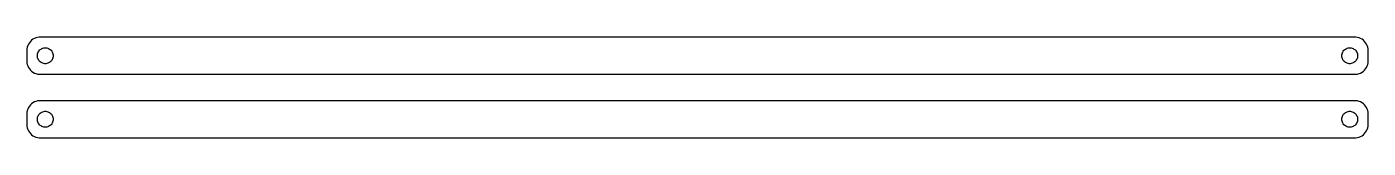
# Model space of a CAD drawing. Header units: metres. Extents: x -254 to 254, y 17 to 55.
import ezdxf

# ---------------------------------------------------------------- set-up
doc = ezdxf.new("R2010")
doc.units = ezdxf.units.M

msp = doc.modelspace()

# ---------------------------------------------------------------- linework, layer by layer
for p, q in [((-254.343, 51.2434), (-254.461, 50.6267)), ((-254.149, 51.8406), (-254.343, 51.2434)), ((-253.882, 52.4088), (-254.149, 51.8406)), ((-253.545, 52.9389), (-253.882, 52.4088)), ((-253.145, 53.4227), (-253.545, 52.9389)), ((-252.687, 53.8526), (-253.145, 53.4227)), ((-252.179, 54.2216), (-252.687, 53.8526)), ((-251.629, 54.5241), (-252.179, 54.2216)), ((-251.045, 54.7553), (-251.629, 54.5241)), ((-250.437, 54.9114), (-251.045, 54.7553)), ((-249.814, 54.9901), (-250.437, 54.9114)), ((249.814, 54.9901), (-249.814, 54.9901)), ((-248.427, 50.8532), (-248.062, 50.9469)), ((-248.062, 50.9469), (-247.688, 50.9941)), ((-247.688, 50.9941), (-247.312, 50.9941)), ((-247.312, 50.9941), (-246.938, 50.9469)), ((-246.938, 50.9469), (-246.573, 50.8532)), ((246.573, 50.8532), (246.938, 50.9469)), ((246.938, 50.9469), (247.312, 50.9941)), ((247.312, 50.9941), (247.688, 50.9941)), ((247.688, 50.9941), (248.062, 50.9469)), ((248.062, 50.9469), (248.427, 50.8532)), ((250.437, 54.9114), (249.814, 54.9901)), ((251.045, 54.7553), (250.437, 54.9114)), ((251.629, 54.5241), (251.045, 54.7553)), ((252.179, 54.2216), (251.629, 54.5241)), ((252.687, 53.8526), (252.179, 54.2216)), ((253.145, 53.4227), (252.687, 53.8526)), ((253.545, 52.9389), (253.145, 53.4227)), ((253.882, 52.4088), (253.545, 52.9389)), ((254.149, 51.8406), (253.882, 52.4088)), ((254.343, 51.2434), (254.149, 51.8406)), ((254.461, 50.6267), (254.343, 51.2434)), ((-254.461, 50.6267), (-254.5, 50)), ((-254.5, 50), (-254.5, 46)), ((-254.5, 46), (-254.461, 45.3733)), ((-250.5, 48), (-250.476, 48.376)), ((-250.476, 47.624), (-250.5, 48)), ((-250.476, 48.376), (-250.406, 48.7461)), ((-250.406, 47.2539), (-250.476, 47.624)), ((-250.406, 48.7461), (-250.289, 49.1044)), ((-250.289, 46.8956), (-250.406, 47.2539)), ((-250.289, 49.1044), (-250.129, 49.4453)), ((-250.129, 46.5547), (-250.289, 46.8956)), ((-250.129, 49.4453), (-249.927, 49.7634)), ((-249.927, 46.2366), (-250.129, 46.5547)), ((-249.927, 49.7634), (-249.687, 50.0536)), ((-249.687, 45.9464), (-249.927, 46.2366)), ((-249.687, 50.0536), (-249.412, 50.3115)), ((-249.412, 45.6885), (-249.687, 45.9464)), ((-249.412, 50.3115), (-249.107, 50.533)), ((-249.107, 50.533), (-248.777, 50.7145)), ((-248.777, 50.7145), (-248.427, 50.8532)), ((-246.573, 50.8532), (-246.223, 50.7145)), ((-246.223, 50.7145), (-245.893, 50.533)), ((-245.893, 50.533), (-245.588, 50.3115)), ((-245.588, 50.3115), (-245.313, 50.0536)), ((-245.313, 45.9464), (-245.588, 45.6885)), ((-245.313, 50.0536), (-245.073, 49.7634)), ((-245.073, 46.2366), (-245.313, 45.9464)), ((-245.073, 49.7634), (-244.871, 49.4453)), ((-244.871, 46.5547), (-245.073, 46.2366)), ((-244.871, 49.4453), (-244.711, 49.1044)), ((-244.711, 46.8956), (-244.871, 46.5547)), ((-244.711, 49.1044), (-244.594, 48.7461)), ((-244.594, 47.2539), (-244.711, 46.8956)), ((-244.594, 48.7461), (-244.524, 48.376)), ((-244.524, 47.624), (-244.594, 47.2539)), ((-244.524, 48.376), (-244.5, 48)), ((-244.5, 48), (-244.524, 47.624)), ((244.5, 48), (244.524, 48.376)), ((244.524, 47.624), (244.5, 48)), ((244.524, 48.376), (244.594, 48.7461)), ((244.594, 47.2539), (244.524, 47.624)), ((244.594, 48.7461), (244.711, 49.1044)), ((244.711, 46.8956), (244.594, 47.2539)), ((244.711, 49.1044), (244.871, 49.4453)), ((244.871, 46.5547), (244.711, 46.8956)), ((244.871, 49.4453), (245.073, 49.7634)), ((245.073, 46.2366), (244.871, 46.5547)), ((245.073, 49.7634), (245.313, 50.0536)), ((245.313, 45.9464), (245.073, 46.2366)), ((245.313, 50.0536), (245.588, 50.3115)), ((245.588, 45.6885), (245.313, 45.9464)), ((245.588, 50.3115), (245.893, 50.533)), ((245.893, 50.533), (246.223, 50.7145)), ((246.223, 50.7145), (246.573, 50.8532)), ((248.427, 50.8532), (248.777, 50.7145)), ((248.777, 50.7145), (249.107, 50.533)), ((249.107, 50.533), (249.412, 50.3115)), ((249.412, 50.3115), (249.687, 50.0536)), ((249.687, 45.9464), (249.412, 45.6885)), ((249.687, 50.0536), (249.927, 49.7634)), ((249.927, 46.2366), (249.687, 45.9464)), ((249.927, 49.7634), (250.129, 49.4453)), ((250.129, 46.5547), (249.927, 46.2366)), ((250.129, 49.4453), (250.289, 49.1044)), ((250.289, 46.8956), (250.129, 46.5547)), ((250.289, 49.1044), (250.406, 48.7461)), ((250.406, 47.2539), (250.289, 46.8956)), ((250.406, 48.7461), (250.476, 48.376)), ((250.476, 47.624), (250.406, 47.2539)), ((250.476, 48.376), (250.5, 48)), ((250.5, 48), (250.476, 47.624)), ((254.5, 50), (254.461, 50.6267)), ((254.461, 45.3733), (254.5, 46)), ((254.5, 46), (254.5, 50)), ((-254.461, 45.3733), (-254.343, 44.7566)), ((-254.343, 44.7566), (-254.149, 44.1594)), ((-254.149, 44.1594), (-253.882, 43.5912)), ((-253.882, 43.5912), (-253.545, 43.0611)), ((-253.545, 43.0611), (-253.145, 42.5773)), ((-253.145, 42.5773), (-252.687, 42.1474)), ((-252.687, 42.1474), (-252.179, 41.7784)), ((-252.179, 41.7784), (-251.629, 41.4759)), ((-251.629, 41.4759), (-251.045, 41.2447)), ((-251.045, 41.2447), (-250.437, 41.0886)), ((-250.437, 41.0886), (-249.814, 41.0099)), ((-249.814, 41.0099), (249.814, 41.0099)), ((-249.107, 45.467), (-249.412, 45.6885)), ((-248.777, 45.2855), (-249.107, 45.467)), ((-248.427, 45.1468), (-248.777, 45.2855)), ((-248.062, 45.0531), (-248.427, 45.1468)), ((-247.688, 45.0059), (-248.062, 45.0531)), ((-247.312, 45.0059), (-247.688, 45.0059)), ((-246.938, 45.0531), (-247.312, 45.0059)), ((-246.573, 45.1468), (-246.938, 45.0531)), ((-246.223, 45.2855), (-246.573, 45.1468)), ((-245.893, 45.467), (-246.223, 45.2855)), ((-245.588, 45.6885), (-245.893, 45.467)), ((245.893, 45.467), (245.588, 45.6885)), ((246.223, 45.2855), (245.893, 45.467)), ((246.573, 45.1468), (246.223, 45.2855)), ((246.938, 45.0531), (246.573, 45.1468)), ((247.312, 45.0059), (246.938, 45.0531)), ((247.688, 45.0059), (247.312, 45.0059)), ((248.062, 45.0531), (247.688, 45.0059)), ((248.427, 45.1468), (248.062, 45.0531)), ((248.777, 45.2855), (248.427, 45.1468)), ((249.107, 45.467), (248.777, 45.2855)), ((249.412, 45.6885), (249.107, 45.467)), ((249.814, 41.0099), (250.437, 41.0886)), ((250.437, 41.0886), (251.045, 41.2447)), ((251.045, 41.2447), (251.629, 41.4759)), ((251.629, 41.4759), (252.179, 41.7784)), ((252.179, 41.7784), (252.687, 42.1474)), ((252.687, 42.1474), (253.145, 42.5773)), ((253.145, 42.5773), (253.545, 43.0611)), ((253.545, 43.0611), (253.882, 43.5912)), ((253.882, 43.5912), (254.149, 44.1594)), ((254.149, 44.1594), (254.343, 44.7566)), ((254.343, 44.7566), (254.461, 45.3733)), ((-251.045, 30.7553), (-251.629, 30.5241)), ((-250.437, 30.9114), (-251.045, 30.7553)), ((-249.814, 30.9901), (-250.437, 30.9114)), ((249.814, 30.9901), (-249.814, 30.9901)), ((250.437, 30.9114), (249.814, 30.9901)), ((251.045, 30.7553), (250.437, 30.9114)), ((251.629, 30.5241), (251.045, 30.7553)), ((-254.461, 26.6267), (-254.5, 26)), ((-254.5, 26), (-254.5, 22)), ((-254.343, 27.2434), (-254.461, 26.6267)), ((-254.149, 27.8406), (-254.343, 27.2434)), ((-253.882, 28.4088), (-254.149, 27.8406)), ((-253.545, 28.9389), (-253.882, 28.4088)), ((-253.145, 29.4227), (-253.545, 28.9389)), ((-252.687, 29.8526), (-253.145, 29.4227)), ((-252.179, 30.2216), (-252.687, 29.8526)), ((-251.629, 30.5241), (-252.179, 30.2216)), ((-250.129, 25.4453), (-249.927, 25.7634)), ((-249.927, 25.7634), (-249.687, 26.0536)), ((-249.687, 26.0536), (-249.412, 26.3115)), ((-249.412, 26.3115), (-249.107, 26.533)), ((-249.107, 26.533), (-248.777, 26.7145)), ((-248.777, 26.7145), (-248.427, 26.8532)), ((-248.427, 26.8532), (-248.062, 26.9469)), ((-248.062, 26.9469), (-247.688, 26.9941)), ((-247.688, 26.9941), (-247.312, 26.9941)), ((-247.312, 26.9941), (-246.938, 26.9469)), ((-246.938, 26.9469), (-246.573, 26.8532)), ((-246.573, 26.8532), (-246.223, 26.7145)), ((-246.223, 26.7145), (-245.893, 26.533)), ((-245.893, 26.533), (-245.588, 26.3115)), ((-245.588, 26.3115), (-245.313, 26.0536)), ((-245.313, 26.0536), (-245.073, 25.7634)), ((-245.073, 25.7634), (-244.871, 25.4453)), ((244.871, 25.4453), (245.073, 25.7634)), ((245.073, 25.7634), (245.313, 26.0536)), ((245.313, 26.0536), (245.588, 26.3115)), ((245.588, 26.3115), (245.893, 26.533)), ((245.893, 26.533), (246.223, 26.7145)), ((246.223, 26.7145), (246.573, 26.8532)), ((246.573, 26.8532), (246.938, 26.9469)), ((246.938, 26.9469), (247.312, 26.9941)), ((247.312, 26.9941), (247.688, 26.9941)), ((247.688, 26.9941), (248.062, 26.9469)), ((248.062, 26.9469), (248.427, 26.8532)), ((248.427, 26.8532), (248.777, 26.7145)), ((248.777, 26.7145), (249.107, 26.533)), ((249.107, 26.533), (249.412, 26.3115)), ((249.412, 26.3115), (249.687, 26.0536)), ((249.687, 26.0536), (249.927, 25.7634)), ((249.927, 25.7634), (250.129, 25.4453)), ((252.179, 30.2216), (251.629, 30.5241)), ((252.687, 29.8526), (252.179, 30.2216)), ((253.145, 29.4227), (252.687, 29.8526)), ((253.545, 28.9389), (253.145, 29.4227)), ((253.882, 28.4088), (253.545, 28.9389)), ((254.149, 27.8406), (253.882, 28.4088)), ((254.343, 27.2434), (254.149, 27.8406)), ((254.461, 26.6267), (254.343, 27.2434)), ((254.5, 26), (254.461, 26.6267)), ((254.5, 22), (254.5, 26)), ((-254.5, 22), (-254.461, 21.3733)), ((-254.461, 21.3733), (-254.343, 20.7566)), ((-254.343, 20.7566), (-254.149, 20.1594)), ((-250.5, 24), (-250.476, 24.376)), ((-250.476, 23.624), (-250.5, 24)), ((-250.476, 24.376), (-250.406, 24.7461)), ((-250.406, 23.2539), (-250.476, 23.624)), ((-250.406, 24.7461), (-250.289, 25.1044)), ((-250.289, 22.8956), (-250.406, 23.2539)), ((-250.289, 25.1044), (-250.129, 25.4453)), ((-250.129, 22.5547), (-250.289, 22.8956)), ((-249.927, 22.2366), (-250.129, 22.5547)), ((-249.687, 21.9464), (-249.927, 22.2366)), ((-249.412, 21.6885), (-249.687, 21.9464)), ((-249.107, 21.467), (-249.412, 21.6885)), ((-248.777, 21.2855), (-249.107, 21.467)), ((-248.427, 21.1468), (-248.777, 21.2855)), ((-248.062, 21.0531), (-248.427, 21.1468)), ((-247.688, 21.0059), (-248.062, 21.0531)), ((-247.312, 21.0059), (-247.688, 21.0059)), ((-246.938, 21.0531), (-247.312, 21.0059)), ((-246.573, 21.1468), (-246.938, 21.0531)), ((-246.223, 21.2855), (-246.573, 21.1468)), ((-245.893, 21.467), (-246.223, 21.2855)), ((-245.588, 21.6885), (-245.893, 21.467)), ((-245.313, 21.9464), (-245.588, 21.6885)), ((-245.073, 22.2366), (-245.313, 21.9464)), ((-244.871, 22.5547), (-245.073, 22.2366)), ((-244.871, 25.4453), (-244.711, 25.1044)), ((-244.711, 22.8956), (-244.871, 22.5547)), ((-244.711, 25.1044), (-244.594, 24.7461)), ((-244.594, 23.2539), (-244.711, 22.8956)), ((-244.594, 24.7461), (-244.524, 24.376)), ((-244.524, 23.624), (-244.594, 23.2539)), ((-244.524, 24.376), (-244.5, 24)), ((-244.5, 24), (-244.524, 23.624)), ((244.5, 24), (244.524, 24.376)), ((244.524, 23.624), (244.5, 24)), ((244.524, 24.376), (244.594, 24.7461)), ((244.594, 23.2539), (244.524, 23.624)), ((244.594, 24.7461), (244.711, 25.1044)), ((244.711, 22.8956), (244.594, 23.2539)), ((244.711, 25.1044), (244.871, 25.4453)), ((244.871, 22.5547), (244.711, 22.8956)), ((245.073, 22.2366), (244.871, 22.5547)), ((245.313, 21.9464), (245.073, 22.2366)), ((245.588, 21.6885), (245.313, 21.9464)), ((245.893, 21.467), (245.588, 21.6885)), ((246.223, 21.2855), (245.893, 21.467)), ((246.573, 21.1468), (246.223, 21.2855)), ((246.938, 21.0531), (246.573, 21.1468)), ((247.312, 21.0059), (246.938, 21.0531)), ((247.688, 21.0059), (247.312, 21.0059)), ((248.062, 21.0531), (247.688, 21.0059)), ((248.427, 21.1468), (248.062, 21.0531)), ((248.777, 21.2855), (248.427, 21.1468)), ((249.107, 21.467), (248.777, 21.2855)), ((249.412, 21.6885), (249.107, 21.467)), ((249.687, 21.9464), (249.412, 21.6885)), ((249.927, 22.2366), (249.687, 21.9464)), ((250.129, 22.5547), (249.927, 22.2366)), ((250.129, 25.4453), (250.289, 25.1044)), ((250.289, 22.8956), (250.129, 22.5547)), ((250.289, 25.1044), (250.406, 24.7461)), ((250.406, 23.2539), (250.289, 22.8956)), ((250.406, 24.7461), (250.476, 24.376)), ((250.476, 23.624), (250.406, 23.2539)), ((250.476, 24.376), (250.5, 24)), ((250.5, 24), (250.476, 23.624)), ((254.149, 20.1594), (254.343, 20.7566)), ((254.343, 20.7566), (254.461, 21.3733)), ((254.461, 21.3733), (254.5, 22)), ((-254.149, 20.1594), (-253.882, 19.5912)), ((-253.882, 19.5912), (-253.545, 19.0611)), ((-253.545, 19.0611), (-253.145, 18.5773)), ((-253.145, 18.5773), (-252.687, 18.1474)), ((-252.687, 18.1474), (-252.179, 17.7784)), ((-252.179, 17.7784), (-251.629, 17.4759)), ((-251.629, 17.4759), (-251.045, 17.2447)), ((-251.045, 17.2447), (-250.437, 17.0886)), ((-250.437, 17.0886), (-249.814, 17.0099)), ((-249.814, 17.0099), (249.814, 17.0099)), ((249.814, 17.0099), (250.437, 17.0886)), ((250.437, 17.0886), (251.045, 17.2447)), ((251.045, 17.2447), (251.629, 17.4759)), ((251.629, 17.4759), (252.179, 17.7784)), ((252.179, 17.7784), (252.687, 18.1474)), ((252.687, 18.1474), (253.145, 18.5773)), ((253.145, 18.5773), (253.545, 19.0611)), ((253.545, 19.0611), (253.882, 19.5912)), ((253.882, 19.5912), (254.149, 20.1594))]:
    msp.add_line(p, q)

doc.saveas('drawing.dxf')
